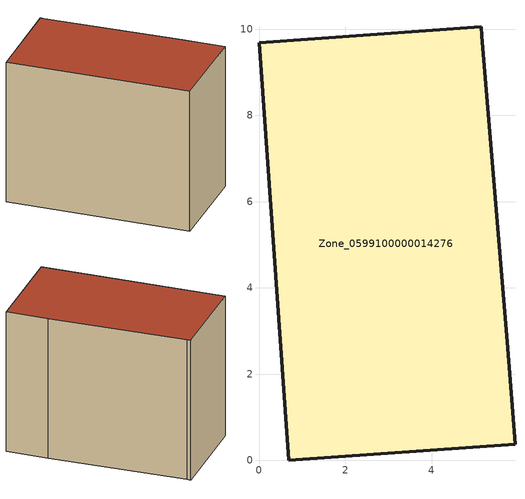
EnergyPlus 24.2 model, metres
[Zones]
Zone_0599100000014276
 floor ground (C_G): 0,9.68 5.15,10.06 5.16,9.85 5.77,2.6 5.93,0.38 0.69,0 z0
 wall outside (C_F): 0.69,0 5.93,0.38 5.77,2.6 5.16,9.85 5.15,10.06 0,9.68 0.69,0 z0:7.79
 roof outside (C_R): 5.15,10.06 0,9.68 0.69,0 5.93,0.38 5.77,2.6 5.16,9.85 z7.79
[BUILDING]
Pand.0599100000014276: North Axis=0; Terrain=City; Loads Convergence Tolerance Value=0.04; Temperature Convergence Tolerance Value=0.4; Solar Distribution=FullExterior; Maximum Number of Warmup Days=25; Minimum Number of Warmup Days=1
[Site:Location]
Rotterdam.The.Hague.AP_ZH_NLD Design_Conditions: Latitude=51.96; Longitude=4.45; Time Zone=1; Elevation=-4.5
[SITE:GROUNDTEMPERATURE:BUILDINGSURFACE]
18, 18, 18, 18, 18, 18, 18, 18, 18, 18, 18, 18
[MATERIAL] Thermal Absorptance=0.9; Solar Absorptance=0.7; Visible Absorptance=0.7
Name | Roughness | Thickness | Conductivity | Density | Specific Heat
G.TC.1946 | MediumSmooth | 0.15 | 1 | 540 | 1210
F.TC.1946 | Rough | 0.3 | 0.857143 | 1920 | 840
R.TC.1946 | MediumRough | 0.2 | 0.909091 | 1500 | 1000
[CONSTRUCTION]
C_G: G.TC.1946
C_F: F.TC.1946
C_R: R.TC.1946
[ZONE]
Zone_0599100000014276: Type=1; Multiplier=1; Ceiling Height=Autocalculate; Volume=Autocalculate; Floor Area=autocalculate; Part of Total Floor Area=Yes
[ZONEINFILTRATION:DESIGNFLOWRATE]
Infil_Zone_0599100000014276: Zone or ZoneList or Space or SpaceList=Zone_0599100000014276; Schedule=AlwaysOn; Design Flow Rate Calculation Method=Flow/Area; Flow Rate per Floor Area=0.003; Constant Term Coefficient=1; Temperature Term Coefficient=0; Velocity Term Coefficient=0; Velocity Squared Term Coefficient=0
[HVACTEMPLATE:ZONE:IDEALLOADSAIRSYSTEM]
Zone_0599100000014276: Maximum Heating Supply Air Temperature=50; Minimum Cooling Supply Air Temperature=13; Maximum Heating Supply Air Humidity Ratio=0.0156; Minimum Cooling Supply Air Humidity Ratio=0.0077; Heating Limit=NoLimit; Cooling Limit=NoLimit; Dehumidification Control Type=ConstantSensibleHeatRatio; Cooling Sensible Heat Ratio=0.7; Dehumidification Setpoint=60; Humidification Control Type=None; Humidification Setpoint=30; Outdoor Air Method=None; Outdoor Air Flow Rate per Person=0.00944; Outdoor Air Flow Rate per Zone Floor Area=0; Outdoor Air Flow Rate per Zone=0; Demand Controlled Ventilation Type=None; Outdoor Air Economizer Type=NoEconomizer; Heat Recovery Type=None; Sensible Heat Recovery Effectiveness=0.7; Latent Heat Recovery Effectiveness=0.65
[ZONECONTROL:THERMOSTAT]
ThermostatControl_Zone_0599100000014276: Zone or ZoneList=Zone_0599100000014276; Control Type Schedule=DualSetpointControlType; Control 1=Thermostat_Zone_0599100000014276; Temperature Difference Between Cutout And Setpoint=0
[THERMOSTATSETPOINT:DUALSETPOINT]
Thermostat_Zone_0599100000014276: Heating Setpoint Temperature Schedule=HeatingSetpoint_Zone_0599100000014276; Cooling Setpoint Temperature Schedule=CoolingSetpoint_Zone_0599100000014276
[SCHEDULE:COMPACT]
HeatingSetpoint_Zone_0599100000014276: Through: 12/31, For: AllDays, Until: 24:00, 21
CoolingSetpoint_Zone_0599100000014276: Through: 12/31, For: AllDays, Until: 24:00, 24
DualSetpointControlType: Through: 12/31, For: AllDays, Until: 24:00, 4
AlwaysOn: Through: 12/31, For: AllDays, Until: 24:00, 1
